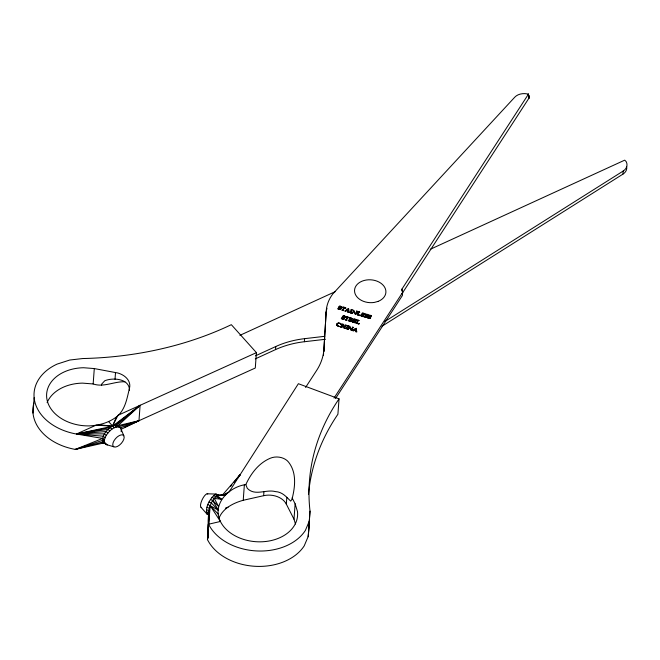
<?xml version="1.0" encoding="UTF-8"?>
<svg xmlns="http://www.w3.org/2000/svg" width="660" height="660" viewBox="0 0 660 660"><rect width="100%" height="100%" fill="white"/><g stroke="black" fill="none" stroke-linecap="round" stroke-linejoin="round"><path stroke-width="0.99" d="M113.809 446.787L105.88 444.444L104.329 441.911L104.404 439.981L102.663 438.413L76.453 434.024A52.478 38.197 4.2 0 1 35.062 402.699A52.478 38.197 4.2 0 1 57.074 364.114L69.746 360.03L82.723 358.545A298.963 217.577 4.2 0 0 231.33 324.671L256.418 352.638L140.101 405.322L112.431 426.244C107.225 429.281 101.227 435.361 103.092 441.87L104.14 442.877L75.322 449.402A52.478 38.197 4.2 0 1 33.825 403.161M121.16 431.706L121.234 429.767M225.811 494.026L229.144 491.848L298.378 383.707L339.042 398.854A298.963 217.577 4.2 0 0 310.01 511.12L308.335 536.135L304.227 545.845A52.478 38.197 4.2 0 1 254.512 566.264A52.478 38.197 4.2 0 1 207.463 539.599L208.568 512.746C209.624 504.43 214.533 491.824 225.349 495.173L217.124 495.611L214.797 494.521C209.781 499.183 204.889 507.185 207.009 514.099L208.56 514.825M341.492 326.939L341.632 326.617M345.378 326.123C344.108 326.7 345.213 329.026 344.52 327.855M346.582 328.474L347.449 326.75M350.873 312.749L351.145 311.8M208.279 535.648L207.463 539.599L208.238 524.403M208.395 521.367L208.568 512.746L206.242 511.648M292.108 497.887L295.127 503.811L297.47 511.508A39.88 29.023 4.2 0 1 266.516 541.398A39.88 29.023 4.2 0 1 220.407 521.466C211.67 503.943 229.045 486.832 245.825 484.564C250.899 473.542 258.761 463.081 270.237 458.263A13.035 9.487 4.2 0 1 288.568 462.148C296.885 472.717 295.111 487.105 292.009 499.224L290.68 501.105C286.176 496.774 282.381 491.931 275.344 491.584C266.005 489.068 254.95 496.452 247.285 488.301L245.825 484.564M308.335 536.135L308.88 526.498A298.963 217.577 4.2 0 1 308.575 523.586M326.221 311.207L323.771 351.623L326.221 311.207A55.852 40.648 4.2 0 1 332.805 293.939L514.784 97.168A11.806 8.596 4.2 0 1 527.208 93.91L528.338 94.281L529.139 97.878L402.014 293.692M348.571 312.18L349.222 312.254L348.62 308.665L344.652 311.033L346.005 311.462L345.848 310.835M353.801 330.891L353.347 330.577L354.156 329.934C358.099 330.305 353.405 331.939 356.862 331.914M33 413.094L34.13 397.708M124.913 381.777C114.122 381.315 103.735 387.635 93.159 383.955L94.289 368.569L83.605 367.736A39.88 29.023 4.2 0 0 46.687 397.493A39.88 29.023 4.2 0 0 89.224 425.898C98.959 425.486 108.619 422.804 116.49 416.905C125.392 409.934 126.959 398.318 129.517 388.063L129.797 386.298A17.704 12.886 4.2 0 0 117.884 373.015L94.289 368.569M101.516 385.489L101.615 384.153L104.791 380.754C112.868 377.363 129.599 378.485 129.5 390.398M115.021 379.294L115.525 372.471M129.368 390.118L129.517 388.063M121.201 429.281L138.971 420.709L140.101 405.322L118 415.288L112.431 426.244L76.453 434.024L103.306 436.194L105.047 437.761L104.404 439.981M218.963 518.282C222.824 508.266 233.434 502.986 243.226 500.28L244.357 484.902M256.418 352.638L255.288 368.016L125.111 426.987M243.226 500.28L263.645 495.693L263.95 491.576M255.304 358.875L275.55 349.594L275.773 346.525A80.677 58.715 4.2 0 1 304.59 338.662L324.712 336.32M295.465 524.007L293.997 519.197L286.333 504.141L286.828 497.318M275.55 349.594A80.677 58.715 4.2 0 1 304.367 341.731L304.59 338.662M293.997 519.197L295.127 503.811M308.179 536.77L310.01 511.12M338.233 308.179L338.662 309.028M336.74 325.405L338.646 326.502A3.267 2.376 4.2 0 0 339.809 326.593L339.166 326.337M340.246 326.741C344.834 327.855 338.316 327.731 341.269 326.024M343.546 310.662L341.814 310.159L342.499 310.043M341.789 318.821L341.344 318.483M342.292 307.601L343.81 307.527L343.546 308.088M342.144 307.535C342.952 305.242 346.995 309.664 345.353 307.964M341.748 317.889L342.606 318.887L344.066 318.491M343.447 324.39C340.626 323.103 342.903 324.464 341.269 326.065M341.971 327.319L341.484 327.046M342.094 325.743L344.553 326.494L344.297 326.98M343.431 325.933L342.202 325.504L344.652 326.287C345.568 324.662 343.959 324.538 346.492 325.33M343.588 310.538L343.117 310.216L344.421 307.675L345.345 307.997M343.81 307.527L343.373 307.354M344.421 307.675L344.982 307.882M344.305 326.947L343.2 327.83L345.007 328.201M345.205 316.717C344.924 317.6 344.256 315.076 343.117 316.354M339.042 398.854L337.912 414.241A298.963 217.577 4.2 0 0 308.476 494.447M344.974 317.08L344.949 316.676M345.972 307.956L344.215 307.387M347.061 317.765L347.333 317.163L345.667 317.27L345.972 316.528L349.47 317.6C348.711 319.349 349.404 316.899 347.935 317.344L346.632 319.918L347.061 320.372L345.312 319.803L346.013 319.721M346.368 327.566L345.262 328.457L347.069 328.82M346.649 310.266C349.049 312.427 348.414 306.991 346.649 310.266L348.158 310.728M346.442 325.397L345.774 325.429M348.571 312.213L347.564 311.933L348.216 311.677M347.325 317.196L346.888 317.031M346.978 328.977L346.574 328.589M347.935 317.344L348.496 317.551M348.62 308.698L346.079 310.357M350.889 329.893L349.445 326.716C348.686 329.117 348.455 329.942 347.721 328.985M350.336 312.757L349.478 312.477L350.336 312.073M347.201 325.495L348.554 325.916L347.845 326.057M350.031 321.057L349.478 320.851L350.938 321.313M350.147 318.004C349.511 316.668 354.272 320.067 352.25 318.673M349.858 317.724L351.161 318.128M349.445 326.716L350.534 329.183M350.782 312.675L351.219 313.022L350.344 312.716M350.666 312.823L351.26 312.856M352.349 313.36C350.155 313.12 354.412 312.254 353.463 310.505M352.25 318.706L350.864 318.227C348.752 319.011 355.303 321.106 350.13 319.588L349.478 320.884M351.145 311.834C350.765 310.233 353.851 309.928 351.887 309.713M353.339 310.349L353.628 310.274M352.877 322.129L352.258 321.907L353.76 319.63M351.557 313.104L352.597 313.244M352.737 330.495C354.643 331.345 350.427 330.676 355.27 328.796M352.473 327.814L352.613 327.492M354.684 322.451L353.215 322.022L353.867 320.719L355.212 321.585L355.682 320.611L353.966 320.521L354.601 319.358L356.185 319.927L356.029 320.314M353.867 320.76L354.395 320.909M353.183 327.517L352.77 327.896M353.578 327.484L352.968 327.253M354.601 319.39L355.212 319.555M354.156 329.934L353.546 330.421M354.346 329.818L355.773 328.721L355.864 330.272L354.346 329.818L355.864 330.272M355.385 313.236L355.674 313.83M355.435 322.418L355.171 322.847L352.275 321.973M355.674 313.863C357.695 312.7 355.484 310.06 357.794 311.545M357.514 314.927C355.624 314.35 360.838 309.061 359.015 312.502A123.915 90.181 4.2 0 0 358.025 314.44L358.454 315.001M355.971 313.896L357.151 311.627L357.712 311.619M359.213 323.59C360.137 322.789 356.416 324.274 357.109 322.732A123.915 90.181 4.2 0 1 358.099 320.834L358.9 320.562M356.59 323.26L355.979 323.053L357.629 320.372L357.225 319.918L358.941 320.471L358.075 320.191M357.852 314.812L360.335 314.919L359.898 315.645L357.514 314.894M358.867 320.603L358.24 320.595M357.464 323.491L358.949 323.994L356.598 323.218M359.815 312.229L358.141 311.619M362.084 316.28C366.49 317.212 359.123 316.363 361.201 315.373M363.454 316.387C359.007 316.115 365.17 315.521 363.602 316.734M362.282 313.03L364.856 313.97M362.794 314.803L362.257 314.655L363.28 315.001M362.95 314.68L362.365 314.449L363.421 314.803M362.802 313.665L364.097 313.657M364.386 313.739L364.419 314.284L364.856 313.937M366.11 315.389C368.825 315.703 366.943 318.334 365.186 317.303C363.478 317.113 364.749 315.332 365.013 317.006M365.054 313.731L363.297 313.162M367.851 315.34L368.214 314.837M367.645 315.274L367.084 314.432L365.846 314.812M371.258 316L370.87 316.305L370.582 315.521M528.322 94.421L529.139 97.878L528.256 94.182L529.139 97.878L528.346 94.306L401.899 289.154L402.641 292.405L402.418 295.474L335.495 398.549M381.991 326.254L622.949 174.124L623.172 171.055A11.806 8.596 4.2 0 0 626.175 161.618L624.723 160.149L430.237 249.307M208.255 534.683L207.463 539.599L208.238 529.427M207.916 504.603L210.235 505.692L208.593 524.221A52.478 38.197 4.2 0 0 255.643 550.885A52.478 38.197 4.2 0 0 305.357 530.458L309.457 520.748M207.463 539.599L208.271 532.554M338.852 307.082L339.413 306.298A1.353 0.982 4.2 0 1 340.213 306.158L341.69 307.082M365.219 314.878L365.269 315.332M344.677 318.508L344.471 317.674M370.722 317.79L370.516 316.948M350.014 318.533L350.196 318.087M353.752 319.663L353.884 319.102M353.884 319.399C352.423 318.062 358.248 319.704 356.045 320.339M361.903 314.086L362.332 313.153M365.846 314.771L367.307 316.016M340.552 308.855L339.125 307.552M344.066 318.524L342.367 316.717M370.111 317.807L368.42 316M336.658 324.052L336.517 324.439A2.128 1.543 4.2 0 0 336.74 325.438M370.12 317.765C368.816 319.654 367.76 315.983 367.389 317.79L368.767 318.4M342.383 316.602L342.928 315.967A1.353 0.982 4.2 0 1 343.72 315.859L345.147 316.338M365.219 314.911L365.764 314.275M337.936 323.532L337.202 324.646A2.005 1.46 4.2 0 0 337.276 325.215A1.881 1.369 4.2 0 0 337.673 325.76L338.629 326.254M116.49 416.905L112.431 426.244L96.244 425.098L76.453 434.024L104.478 433.843L106.219 435.41L105.047 437.761M341.294 307.337L341.253 306.727M352.473 327.781L351.466 329.802L349.915 326.32L348.843 326.057M350.147 318.236L349.767 319.019M353.215 322.022L353.537 321.354M361.614 315.95L362.257 314.655M355.979 313.863L355.69 314.482L355.105 313.954M351.079 310.67L351.351 309.713M341.632 326.65L342.094 325.71M352.069 329.216L351.483 330.421L351.013 330.14M342.911 309.342L343.555 308.055M347.556 311.908L348.076 311.899M342.193 325.545L342.754 324.481M343.464 324.373L342.606 324.753M347.069 317.732L346.186 319.465M350.575 311.66L351.087 310.629M349.775 318.986C346.987 320.768 350.419 322.278 351.697 321.288M346.36 327.599C348.282 326.527 345.716 324.802 347.671 325.685M348.332 328.317L349.123 326.296M353.108 320.933L353.512 320.149M357.72 313.706L358.19 312.782M352.069 329.249L352.588 328.193M361.903 314.045L361.201 315.414M350.336 312.114L350.575 311.627M342.911 309.309L342.499 310.076M345.378 326.155L345.906 325.306M347.44 326.783L347.845 326.024M362.365 314.49L362.81 313.632M347.968 328.936L348.332 328.276M352.588 328.226L352.943 327.575M364.089 314.564L363.602 315.554L363.28 314.968M350.674 318.599L351.97 318.59M359.213 323.557L358.982 323.945M348.15 328.614L347.424 328.911M338.2 308.195L337.829 308.847L338.275 309.152M341.344 318.516L341.748 317.856M371.06 316.346L371.423 315.744L369.773 315.109A1.353 0.982 4.2 0 0 368.973 315.241L368.486 315.736M336.649 324.085L337.186 323.441A2.252 1.633 4.2 0 1 337.986 323.095L338.596 323.021M349.074 320.314L348.538 320.834L349.948 321.214M305.572 387.469L316.61 370.474A80.677 58.715 4.2 0 0 324.002 348.554M334.051 398.054L402.641 292.405M106.219 435.41C109.106 431.145 113.99 425.716 119.683 427.243L120.73 428.249L123.816 435.781A7.499 3.737 -48.3 0 1 117.538 446.383A7.499 3.737 -48.3 0 1 114.04 440.69A7.499 3.737 -48.3 0 1 123.816 435.781M341.096 324.068L340.667 324.406L340.378 323.656M351.689 321.321L351.895 320.958L350.947 321.28M237.856 477.815L240.232 474.532L221.999 495.511M343.126 316.313L342.994 316.858M237.757 477.799L240.232 474.532L237.031 478.492M345.205 316.75L345.147 316.305M230.645 486.412L231.924 484.828M233.838 482.452L235.752 480.076M341.096 324.101L339.925 323.218M116.292 427.02L114.551 425.452L117.95 425.675L140.101 405.322L114.551 425.452L112.431 426.244L99.412 424.735M341.014 309.012L340.56 309.35M344.528 318.681L344.075 319.019M370.573 317.963L370.12 318.293M140.101 405.322L116.432 425.255L118.173 426.822M339.776 306.512L339.479 307.189M369.163 315.628L370.582 315.554M345.848 310.868L346.459 310.39L348.183 310.942L348.216 311.71M340.42 309.004L338.357 308.773M364.708 316.75L366.572 317.155L366.63 316.123M369.979 317.947L369.542 318.219M353.776 329.901L356.317 328.251L356.664 331.724M337.755 323.689L338.786 323.268L340.378 323.689M224.812 494.662L227.23 493.069L221.645 495.503M384.829 321.536L623.172 171.055M339.215 306.446L339.413 306.331A1.353 0.982 4.2 0 1 340.205 306.19M239.893 335.354L335.23 291.646M255.527 355.806L275.773 346.525M369.542 315.406L369.047 316.14L370.516 316.99M106.235 443.817L107.39 444.865L105.88 444.444L103.092 441.87L75.322 449.402L102.663 438.413M120.425 427.845L138.971 420.709L117.95 425.675L118.99 426.682L138.971 420.709M214.797 494.521L215.985 494.068L219.211 495.404L215.985 494.068L207.141 493.787M343.745 318.813L343.225 318.937M355.204 322.798L355.633 322.088L354.684 322.41M225.349 508.167L228.112 507.169M352.25 327.079L352.968 327.294M75.322 449.402L102.589 440.344L104.329 441.911M344.075 318.986L342.35 319.003M370.12 318.26L367.397 317.757M107.836 433.092L106.095 431.524L76.453 434.024L110.212 427.589L111.952 429.157M338.332 323.383L338.786 323.301M263.645 495.693L265.997 495.289A17.704 12.886 4.2 0 1 285.318 502.483L286.333 504.141M340.255 309.408L339.207 309.416M76.453 434.024L108.05 429.388L109.791 430.963M339.983 306.454L341.401 306.908M339.991 309.235L339.405 309.251M304.367 341.731L325.487 339.273M221.257 495.322L225.349 495.173M338.596 323.053L339.925 323.251M366.061 317.245L365.442 317.155M93.159 383.955L82.475 383.122A39.88 29.023 4.2 0 0 47.116 402.6M102.135 442.67L104.14 442.877L102.143 442.481M211.951 497.318L214.269 498.415L221.661 499.282L217.124 495.611M102.778 442.695L105.658 443.289M339.273 323.317L339.768 323.425M339.158 326.37L337.87 325.875M345.774 319.82L345.312 319.844M339.199 309.449L338.283 309.111M362.992 313.327L363.611 313.483M207.916 514.338L207.009 514.099L201.019 507.317M350.815 319.613L351.285 319.745M353.628 310.233L355.377 313.269M347.35 329.084L348.142 329.274M353.215 321.981L353.768 322.154M356.936 323.111L357.547 323.293M357.175 311.347L356.491 311.124L356.812 311.438M351.879 309.746L351.037 309.433L351.351 309.746M353.966 320.554L354.552 320.743M341.798 318.788L342.35 319.036M367.183 314.242L368.206 314.803M344.338 315.975L344.883 316.198M221.661 499.282L213.427 495.627M343.068 316.924L344.635 317.873M343.274 317.122L344.19 317.542M368.981 316.726L369.839 317.13M365.772 315.711L366.201 315.95M339.413 307.774L339.85 307.972M343.365 317.65L342.524 317.113M210.474 499.48L212.792 500.577L218.559 506.418L214.269 498.415M209.096 501.963L211.414 503.06L218.345 510.205L210.235 505.692L220.407 521.466L208.593 524.221L208.568 512.746M207.009 507.21L209.327 508.307L208.593 524.221L208.758 510.708L206.44 509.619M206.44 513.183L208.758 514.272M366.201 315.917L366.63 316.165M365.764 315.752L365.269 315.298M339.553 307.246L341.121 308.203M352.597 313.277L353.653 310.777L355.096 313.987M117.95 425.675L120.73 428.249M114.163 427.82L108.71 421.666M210.235 505.692L218.13 513.983M339.009 307.469L338.852 307.048M212.792 500.577L218.345 510.205M341.121 308.162L341.236 308.608M528.28 94.198L529.139 97.878L528.322 94.256M401.899 289.154L401.948 290.969M323.614 353.529A80.677 58.715 4.2 0 1 323.375 355.426M325.999 314.275A55.852 40.648 4.2 0 1 326.188 312.254M326.51 310.241A55.852 40.648 4.2 0 1 326.98 308.253M201.638 507.482A7.499 2.425 -64.5 0 1 202.018 499.991A7.499 2.425 -64.5 0 1 207.768 493.952M626.637 166.535A11.806 8.596 4.2 0 1 622.949 174.124M365.764 314.308A1.353 0.982 4.2 0 1 366.556 314.168M378.147 301.381L374.368 302.412A15.708 11.426 4.2 0 1 354.758 288.775A15.708 11.426 4.2 0 1 379.145 282.125A15.708 11.426 4.2 0 1 378.147 301.381"/></g></svg>
